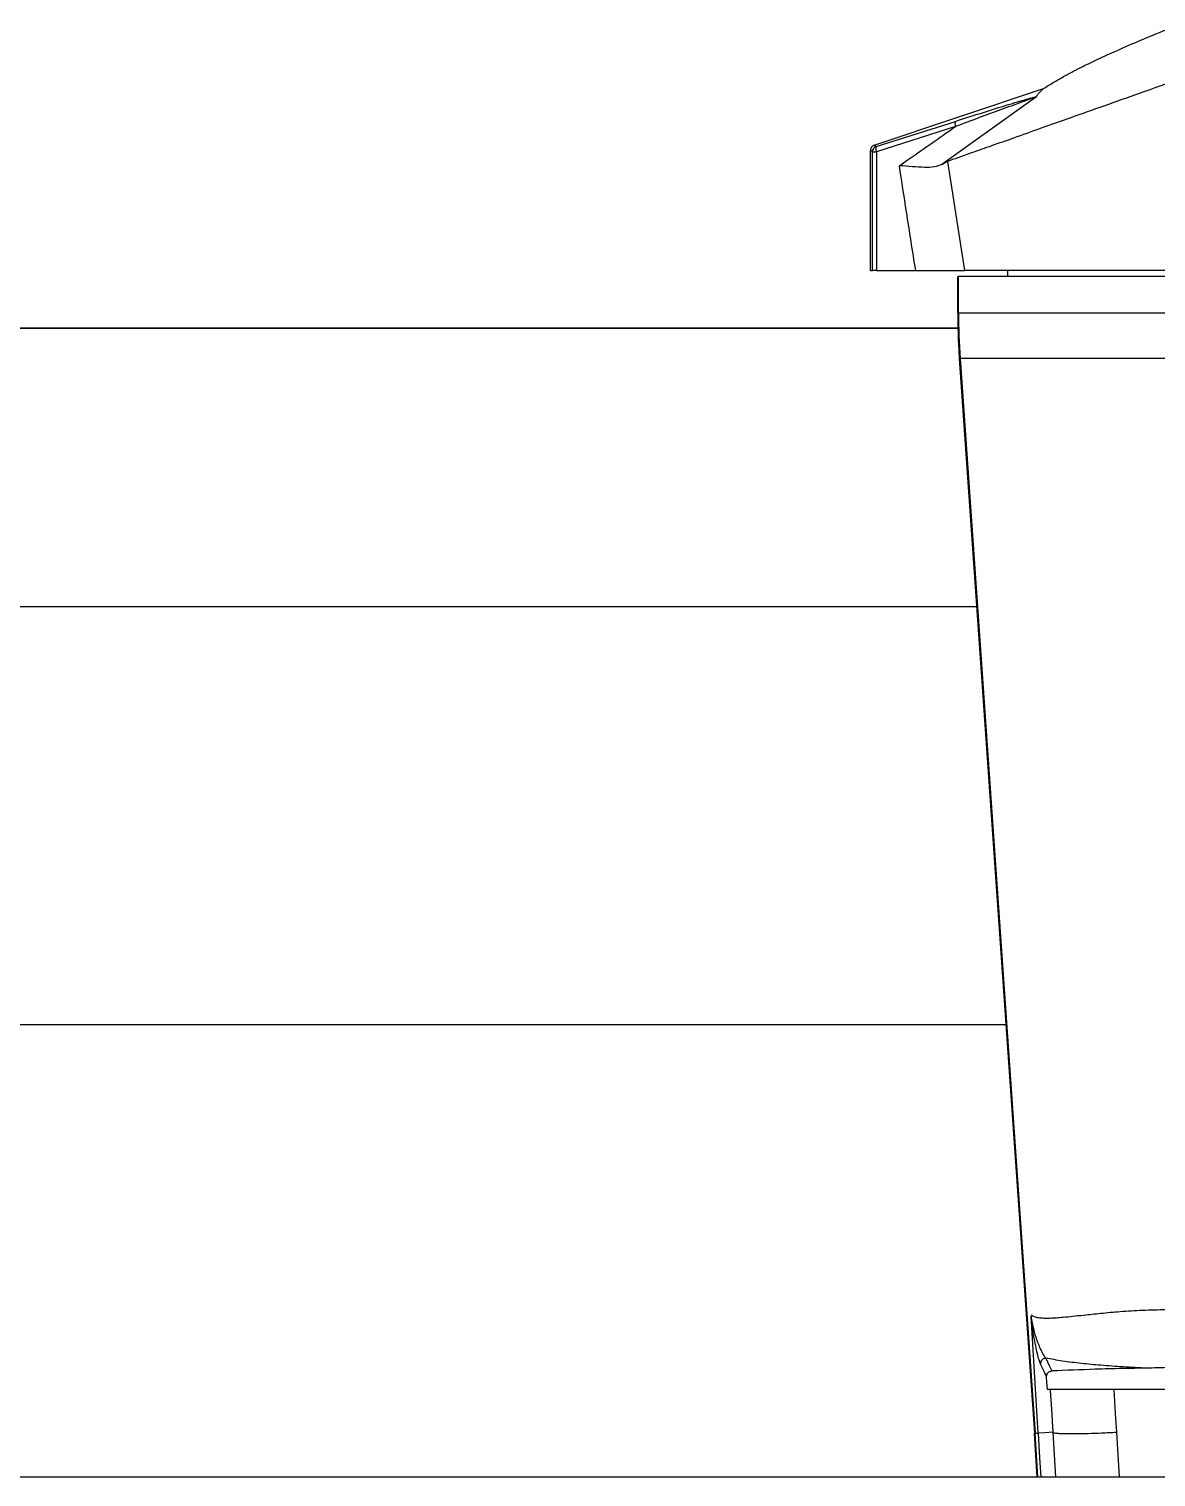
# Model space of a CAD drawing. Header units: millimetres. Extents: x 126 to 938, y 244 to 707.
# Drawn here: x 831.45 to 841.74, y 292.74 to 305.94 of the extents above; entities that cross this region are included whole.
import ezdxf

# ---------------------------------------------------------------- set-up
doc = ezdxf.new("R2010")
doc.units = ezdxf.units.MM

msp = doc.modelspace()

# ---------------------------------------------------------------- linework, layer by layer
at = {"color": 7, "linetype": 'Continuous', "lineweight": 25}
for p, q in [((839.164, 304.884), (840.709, 305.4)), ((840.637, 305.318), (839.781, 304.706)), ((839.182, 304.871), (839.905, 305.101)), ((839.907, 305.054), (839.185, 304.823)), ((839.164, 304.884), (839.182, 304.871)), ((839.164, 304.884), (839.164, 304.884)), ((839.148, 304.823), (839.13, 304.836)), ((839.13, 304.836), (839.13, 304.836)), ((839.13, 303.74), (839.13, 304.836)), ((839.148, 304.823), (839.185, 304.823)), ((839.148, 303.74), (839.148, 304.823)), ((839.185, 304.823), (839.185, 303.74)), ((839.833, 304.735), (839.988, 303.74)), ((839.13, 303.74), (839.148, 303.74)), ((839.185, 303.74), (839.148, 303.74)), ((839.185, 303.74), (839.544, 303.74)), ((839.544, 303.74), (839.988, 303.74)), ((839.927, 303.355), (839.927, 303.685)), ((839.934, 303.685), (839.927, 303.685)), ((839.934, 303.355), (839.934, 303.685)), ((845.549, 303.685), (839.934, 303.685)), ((845.693, 303.74), (839.988, 303.74)), ((840.38, 303.74), (840.38, 303.685)), ((839.927, 303.355), (839.934, 303.355)), ((839.934, 303.355), (845.549, 303.355)), ((839.929, 303.213), (776.831, 303.213)), ((776.831, 303.213), (839.929, 303.213)), ((839.949, 302.937), (839.941, 302.937)), ((839.941, 302.937), (840.627, 293.135)), ((845.673, 302.937), (839.949, 302.937)), ((839.949, 302.937), (840.634, 293.135)), ((840.1, 300.673), (776.661, 300.673)), ((776.394, 296.863), (840.366, 296.863)), ((840.661, 293.135), (840.596, 294.2)), ((840.773, 293.535), (840.745, 293.535)), ((841.351, 293.535), (840.773, 293.535)), ((842.843, 293.535), (841.351, 293.535)), ((840.627, 293.135), (840.634, 293.135)), ((840.652, 292.735), (840.627, 293.135)), ((840.634, 293.135), (840.661, 293.135)), ((840.658, 292.735), (840.634, 293.135)), ((840.822, 292.735), (840.797, 293.144)), ((841.375, 293.145), (841.399, 292.735)), ((854.1, 292.735), (762.66, 292.735))]:
    msp.add_line(p, q, dxfattribs=at)
at = {"color": 7, "linetype": 'Continuous', "lineweight": 25, "flags": 128}
for points in [[(840.73, 293.819), (840.761, 293.754), (840.785, 293.703)], [(840.745, 293.535), (840.741, 293.599), (840.738, 293.65)], [(841.351, 293.535), (841.364, 293.316), (841.375, 293.145)], [(840.797, 293.144), (840.721, 293.139), (840.661, 293.135)], [(840.661, 293.135), (840.674, 292.911), (840.685, 292.735)]]:
    msp.add_lwpolyline(points, dxfattribs=at)
at = {"color": 7, "linetype": 'Continuous', "lineweight": 25}
for centre, radius, start, end in [((839.963, 305.081), 0.0614, 160.7658, 206.2062), ((839.198, 304.823), 0.0501, 108.5949, 179.8821), ((839.24, 304.85), 0.0613, 160.7068, 206.2654), ((845.939, 303.355), 6.005, 179.9999, 183.9966), ((840.799, 293.144), 0.00133, 179.2318, 187.7046)]:
    msp.add_arc(centre, radius, start, end, dxfattribs=at)
for points, knots in [([(843.148, 305.944), (843.068, 305.901), (842.907, 305.815), (842.652, 305.737), (842.409, 305.648), (842.177, 305.566), (841.904, 305.469), (841.599, 305.361), (841.269, 305.244), (840.965, 305.136), (840.691, 305.039), (840.449, 304.953), (840.244, 304.88), (840.074, 304.82), (839.94, 304.773), (839.865, 304.746), (839.833, 304.735)], [0, 0, 0, 0, 0.07657, 0.154993, 0.225682, 0.296639, 0.364033, 0.471972, 0.571362, 0.662309, 0.74612, 0.818606, 0.879801, 0.931749, 0.971823, 1, 1, 1, 1]), ([(840.709, 305.4), (840.738, 305.418), (840.799, 305.456), (840.869, 305.496), (840.917, 305.523), (840.943, 305.537), (840.969, 305.551), (840.996, 305.565), (841.023, 305.579), (841.063, 305.6), (841.12, 305.627), (841.193, 305.663), (841.272, 305.699), (841.397, 305.756), (841.584, 305.837), (841.745, 305.903), (841.833, 305.939)], [0, 0, 0, 0, 0.083526, 0.170367, 0.193677, 0.217213, 0.240985, 0.264992, 0.289239, 0.313724, 0.37495, 0.440199, 0.509489, 0.582821, 0.771452, 1, 1, 1, 1]), ([(840.645, 305.326), (840.648, 305.332), (840.657, 305.348), (840.68, 305.372), (840.699, 305.39), (840.709, 305.4)], [0, 0, 0, 0, 0.223198, 0.555123, 1, 1, 1, 1]), ([(839.905, 305.101), (839.981, 305.126), (840.131, 305.173), (840.312, 305.23), (840.447, 305.271), (840.528, 305.295), (840.594, 305.314), (840.629, 305.322), (840.645, 305.326)], [0, 0, 0, 0, 0.310529, 0.610186, 0.736922, 0.856745, 0.939994, 1, 1, 1, 1]), ([(840.637, 305.318), (840.636, 305.318), (840.631, 305.318), (840.616, 305.313), (840.574, 305.3), (840.473, 305.262), (840.314, 305.205), (840.113, 305.131), (839.977, 305.08), (839.907, 305.054)], [0, 0, 0, 0, 0.0050013, 0.018557, 0.0612093, 0.1740055, 0.4363613, 0.7139051, 1, 1, 1, 1]), ([(840.645, 305.326), (840.644, 305.325), (840.642, 305.322), (840.639, 305.32), (840.637, 305.318)], [0, 0, 0, 0, 0.317368, 1, 1, 1, 1]), ([(839.395, 304.696), (839.491, 304.763), (839.662, 304.882), (839.832, 305.001), (839.907, 305.054)], [0, 0, 0, 0, 0.5599866, 1, 1, 1, 1]), ([(839.164, 304.884), (839.16, 304.882), (839.15, 304.877), (839.139, 304.866), (839.133, 304.853), (839.131, 304.844), (839.13, 304.839), (839.13, 304.837), (839.13, 304.836)], [0, 0, 0, 0, 0.243468, 0.498941, 0.748718, 0.918259, 0.970145, 1, 1, 1, 1]), ([(839.781, 304.706), (839.792, 304.713), (839.809, 304.723), (839.827, 304.732), (839.833, 304.735)], [0, 0, 0, 0, 0.623247, 1, 1, 1, 1]), ([(839.781, 304.706), (839.759, 304.698), (839.709, 304.679), (839.617, 304.68), (839.511, 304.686), (839.435, 304.693), (839.395, 304.696)], [0, 0, 0, 0, 0.180003, 0.412921, 0.690554, 1, 1, 1, 1]), ([(839.544, 303.74), (839.515, 303.919), (839.465, 304.237), (839.416, 304.556), (839.395, 304.696)], [0, 0, 0, 0, 0.559994, 1, 1, 1, 1]), ([(839.927, 303.355), (839.927, 303.277), (839.929, 303.137), (839.937, 302.998), (839.941, 302.937)], [0, 0, 0, 0, 0.559999, 1, 1, 1, 1]), ([(840.595, 294.214), (840.605, 294.209), (840.626, 294.197), (840.666, 294.189), (840.714, 294.184), (840.768, 294.185), (840.828, 294.188), (840.895, 294.194), (840.979, 294.202), (841.093, 294.215), (841.238, 294.23), (841.417, 294.247), (841.618, 294.259), (841.83, 294.264), (842.025, 294.26), (842.204, 294.25), (842.328, 294.24), (842.419, 294.232), (842.469, 294.227), (842.521, 294.222), (842.575, 294.216), (842.63, 294.21), (842.699, 294.203), (842.801, 294.191), (842.909, 294.178), (843.013, 294.165), (843.098, 294.155), (843.194, 294.144), (843.299, 294.132), (843.466, 294.113), (843.686, 294.089), (843.949, 294.066), (844.214, 294.047), (844.484, 294.034), (844.76, 294.03), (844.941, 294.035), (845.03, 294.037)], [0, 0, 0, 0, 0.007307, 0.016172, 0.027057, 0.04032, 0.052197, 0.067221, 0.085959, 0.109021, 0.144339, 0.18423, 0.230451, 0.279738, 0.327273, 0.361471, 0.40038, 0.411392, 0.42275, 0.434468, 0.446545, 0.458991, 0.471804, 0.493674, 0.527747, 0.544957, 0.564295, 0.585819, 0.609591, 0.635671, 0.699352, 0.758797, 0.813493, 0.878133, 0.940377, 1, 1, 1, 1]), ([(840.596, 294.203), (840.596, 294.2), (840.597, 294.193), (840.598, 294.182), (840.602, 294.154), (840.61, 294.115), (840.622, 294.068), (840.631, 294.035), (840.639, 294.012), (840.643, 293.998), (840.648, 293.985), (840.652, 293.973), (840.657, 293.96), (840.663, 293.945), (840.671, 293.924), (840.681, 293.901), (840.692, 293.879), (840.702, 293.861), (840.711, 293.845), (840.72, 293.831), (840.727, 293.823), (840.73, 293.819)], [0, 0, 0, 0, 0.0194805, 0.050523, 0.0836912, 0.2283056, 0.3366251, 0.4393422, 0.476018, 0.514086, 0.5473375, 0.5788125, 0.6119866, 0.646694, 0.6976672, 0.7729713, 0.8294716, 0.8770066, 0.9225992, 0.9646283, 1, 1, 1, 1]), ([(840.683, 293.766), (840.678, 293.779), (840.666, 293.809), (840.652, 293.864), (840.639, 293.925), (840.626, 293.988), (840.617, 294.039), (840.61, 294.082), (840.606, 294.11), (840.603, 294.135), (840.6, 294.155), (840.598, 294.172), (840.597, 294.188), (840.596, 294.196), (840.596, 294.2)], [0, 0, 0, 0, 0.089534, 0.219069, 0.384202, 0.510921, 0.656653, 0.727649, 0.810739, 0.849465, 0.896967, 0.944803, 0.967413, 1, 1, 1, 1]), ([(840.73, 293.819), (840.724, 293.818), (840.714, 293.817), (840.703, 293.81), (840.695, 293.803), (840.689, 293.794), (840.683, 293.782), (840.683, 293.773), (840.683, 293.766)], [0, 0, 0, 0, 0.239601, 0.368663, 0.500579, 0.632291, 0.761121, 1, 1, 1, 1]), ([(840.738, 293.65), (840.727, 293.672), (840.709, 293.71), (840.691, 293.749), (840.683, 293.766)], [0, 0, 0, 0, 0.559969, 1, 1, 1, 1]), ([(841.657, 293.728), (841.583, 293.732), (841.441, 293.738), (841.24, 293.753), (841.055, 293.77), (840.888, 293.791), (840.78, 293.81), (840.73, 293.819)], [0, 0, 0, 0, 0.2387975, 0.4571154, 0.64824, 0.8361997, 1, 1, 1, 1]), ([(840.738, 293.65), (840.738, 293.657), (840.739, 293.67), (840.749, 293.687), (840.765, 293.7), (840.778, 293.702), (840.785, 293.703)], [0, 0, 0, 0, 0.250363, 0.500249, 0.749763, 1, 1, 1, 1]), ([(841.657, 293.728), (841.579, 293.727), (841.42, 293.725), (841.129, 293.717), (840.916, 293.708), (840.785, 293.703)], [0, 0, 0, 0, 0.26853, 0.548238, 1, 1, 1, 1]), ([(842.55, 293.712), (842.536, 293.713), (842.501, 293.716), (842.438, 293.721), (842.365, 293.728), (842.288, 293.734), (842.217, 293.738), (842.12, 293.74), (841.99, 293.739), (841.828, 293.733), (841.714, 293.73), (841.657, 293.728)], [0, 0, 0, 0, 0.046361, 0.116783, 0.214116, 0.293384, 0.373667, 0.454704, 0.619183, 0.809271, 1, 1, 1, 1]), ([(840.797, 293.144), (840.797, 293.144), (840.797, 293.144), (840.797, 293.145), (840.797, 293.146), (840.797, 293.148), (840.797, 293.151), (840.797, 293.157), (840.796, 293.168), (840.795, 293.187), (840.793, 293.22), (840.789, 293.281), (840.782, 293.388), (840.777, 293.478), (840.773, 293.535)], [0, 0, 0, 0, 0.0017, 0.003039, 0.005416, 0.009675, 0.017276, 0.030844, 0.055074, 0.09835, 0.175621, 0.313603, 0.560003, 1, 1, 1, 1]), ([(840.797, 293.144), (840.801, 293.142), (840.811, 293.137), (840.837, 293.135), (840.879, 293.131), (840.94, 293.131), (841.022, 293.131), (841.124, 293.133), (841.244, 293.137), (841.33, 293.142), (841.375, 293.145)], [0, 0, 0, 0, 0.018111, 0.060218, 0.131852, 0.237034, 0.378094, 0.555003, 0.764597, 1, 1, 1, 1]), ([(840.797, 293.144), (840.797, 293.144), (840.797, 293.144), (840.797, 293.144), (840.797, 293.144)], [0, 0, 0, 0, 0.559716, 1, 1, 1, 1])]:
    msp.add_open_spline(points, degree=3, knots=knots, dxfattribs=at)

doc.saveas('drawing.dxf')
